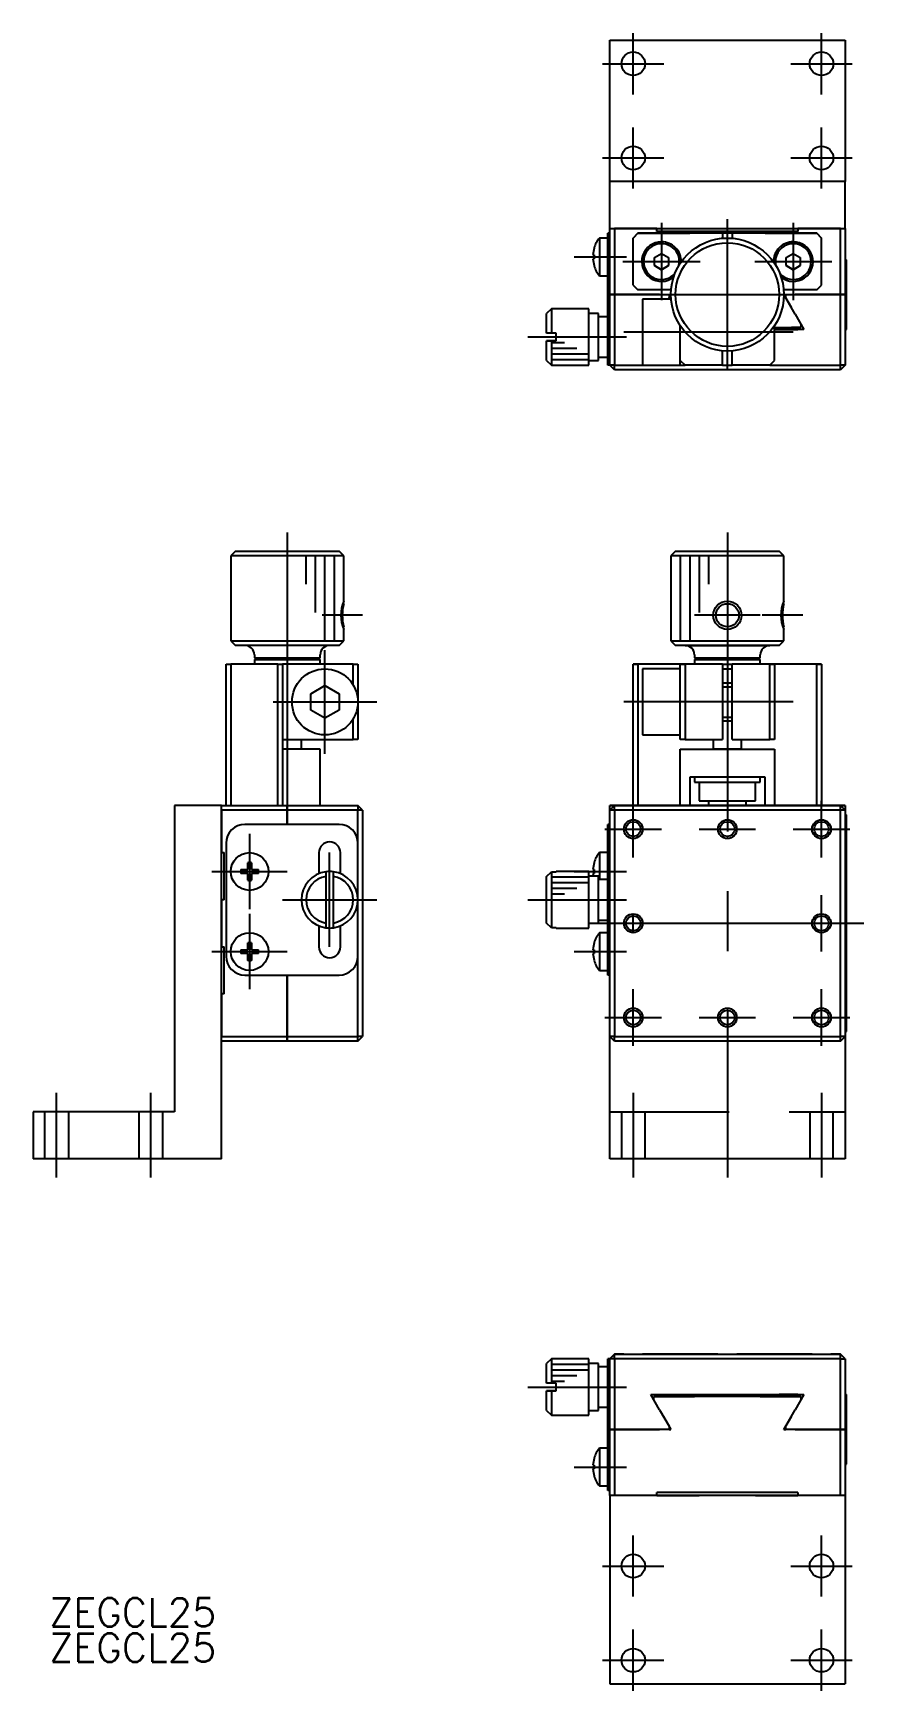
# Model space of a CAD drawing. Extents: x -74 to 135, y -81 to 94.
# Drawn here: x -73.8 to 14.5, y -81.5 to 94.5 of the extents above; entities that cross this region are included whole.
import ezdxf

# ---------------------------------------------------------------- set-up
doc = ezdxf.new("R2010")
doc.units = 0
doc.linetypes.add('CENTER', pattern=[50.8, 31.75, -6.35, 6.35, -6.35])
doc.linetypes.add('DASHED', pattern=[19.05, 12.7, -6.35])
doc.layers.get('0').update_dxf_attribs({"linetype": 'CONTINUOUS'})
doc.layers.add('CENTER', color=1, linetype='CENTER')
doc.styles.get("Standard").update_dxf_attribs({"font": 'txt.shx', "height": 3, "bigfont": 'bigfont.shx'})

# ---------------------------------------------------------------- blocks, each defined once
blk = doc.blocks.new('*U2')
at = {"color": 7, "linetype": 'CONTINUOUS'}
blk.add_text('ZEGCL25', height=3, dxfattribs=at).set_placement((-72.05, -74.64))
blk = doc.blocks.new('*U3')
at = {"color": 7, "linetype": 'CONTINUOUS'}
blk.add_text('ZEGCL25', height=3, dxfattribs=at).set_placement((-72.05, -78.39))

msp = doc.modelspace()

# ---------------------------------------------------------------- linework, layer by layer
at = {"color": 7, "linetype": 'CONTINUOUS'}
for p, q in [((-12.5, 93.75), (12.5, 93.75)), ((-12.5, 93.75), (12.5, 93.75)), ((-12.5, 78.75), (-12.5, 93.75)), ((12.5, 93.75), (12.5, 78.75)), ((12.5, 78.75), (-12.5, 78.75)), ((-12.5, 73.75), (-12.5, 78.75)), ((-11, 78.75), (-12.5, 78.75)), ((-11, 78.75), (-11.25, 78.75)), ((-11, 78.75), (-11.25, 78.75)), ((-3, 78.75), (-9, 78.75)), ((-8.75, 78.75), (-9, 78.75)), ((-8.75, 78.75), (-9, 78.75)), ((1.25, 78.75), (-1.25, 78.75)), ((0, 78.75), (-1.25, 78.75)), ((1.25, 78.75), (0, 78.75)), ((9, 78.75), (3, 78.75)), ((9, 78.75), (8.75, 78.75)), ((9, 78.75), (8.75, 78.75)), ((12.5, 78.75), (11, 78.75)), ((11.25, 78.75), (11, 78.75)), ((11.25, 78.75), (11, 78.75)), ((12.5, 73.75), (12.5, 78.75)), ((-12.7, 72.75), (-13.6, 72.75)), ((-13.6, 72.75), (-13.6, 68.75)), ((-12.7, 71.25), (-12.7, 73.25)), ((-12.5, 73.25), (-12.7, 73.25)), ((-12.5, 73.25), (-12.7, 73.25)), ((-12.5, 66.75), (-12.5, 73.75)), ((-12.5, 73.75), (-12, 73.75)), ((-12, 73.75), (-12, 66.75)), ((-12, 73.75), (-7.5, 73.75)), ((-7.5, 73.75), (-12, 73.75)), ((-10, 72.75), (-9.5, 73.25)), ((-9.5, 73.25), (-10, 72.75)), ((-10, 67.75), (-10, 72.75)), ((-9.5, 73.25), (-4, 73.25)), ((-0.5, 73.25), (-9.5, 73.25)), ((-7.5, 73.75), (7.5, 73.75)), ((-7.5, 73.45), (-7.5, 73.75)), ((7.5, 73.45), (-7.5, 73.45)), ((-7.5, 73.45), (7.5, 73.45)), ((4, 73.45), (-4, 73.45)), ((4, 73.45), (-4, 73.45)), ((4, 73.25), (-4, 73.25)), ((-0.5, 73.25), (-0.5, 72.73)), ((0.5, 73.25), (-0.5, 73.25)), ((9.5, 73.25), (0.5, 73.25)), ((0.5, 73.25), (0.5, 72.73)), ((4, 73.25), (9.5, 73.25)), ((7.5, 73.75), (12, 73.75)), ((12, 73.75), (7.5, 73.75)), ((7.5, 73.75), (7.5, 73.45)), ((9.5, 73.25), (10, 72.75)), ((10, 72.75), (9.5, 73.25)), ((10, 67.75), (10, 72.75)), ((12, 66.75), (12, 73.75)), ((12, 73.75), (12.5, 73.75)), ((12.5, 73.75), (12.5, 66.75)), ((-14.29, 70.95), (-14.16, 70.95)), ((-14.29, 70.55), (-14.16, 70.55)), ((-14.16, 70.55), (-14.29, 70.55)), ((-14.16, 71.7), (-14.16, 71.68)), ((-14.16, 70.95), (-14.16, 70.55)), ((-12.7, 61.25), (-12.7, 71.25)), ((-7.75, 70.68), (-7, 71.12)), ((-7.75, 69.82), (-7.75, 70.68)), ((-7, 71.12), (-6.25, 70.68)), ((-6.25, 70.68), (-6.25, 69.82)), ((6.25, 70.68), (7, 71.12)), ((6.25, 69.82), (6.25, 70.68)), ((7, 71.12), (7.75, 70.68)), ((7.75, 70.68), (7.75, 69.82)), ((12.5, 70.45), (12.65, 70.45)), ((12.5, 70.45), (12.65, 70.45)), ((12.65, 66.76), (12.65, 70.45)), ((-14.16, 69.82), (-14.16, 69.8)), ((-13.6, 68.75), (-12.7, 68.75)), ((-7.75, 69.82), (-7, 69.38)), ((-7, 69.38), (-7.75, 69.82)), ((-7, 69.38), (-6.25, 69.82)), ((-6.25, 69.82), (-7, 69.38)), ((6.25, 69.82), (7, 69.38)), ((7, 69.38), (6.25, 69.82)), ((7, 69.38), (7.75, 69.82)), ((7.75, 69.82), (7, 69.38)), ((-10, 67.75), (-9.5, 67.25)), ((-5.98, 67.25), (-9.5, 67.25)), ((5.81, 68.25), (5.81, 68.25)), ((9.5, 67.25), (5.98, 67.25)), ((9.5, 67.25), (10, 67.75)), ((-18.7, 65.25), (-19.2, 64.75)), ((-14.7, 65.25), (-18.7, 65.25)), ((-18.7, 65.25), (-18.7, 62.65)), ((-14.7, 62.25), (-14.7, 65.25)), ((-12.5, 59.25), (-12.5, 66.75)), ((-12.5, 66.75), (-12, 66.75)), ((-12, 66.75), (-12.5, 66.75)), ((-12, 66.75), (-12, 59.25)), ((-7.2, 66.75), (-12, 66.75)), ((-12, 66.75), (-7.2, 66.75)), ((-9, 66.25), (-9, 59.25)), ((-5.98, 66.25), (-9, 66.25)), ((-7.2, 66.75), (-6, 66.75)), ((-6, 66.75), (-6.29, 66.25)), ((-6.2, 66.75), (-6.2, 66.4)), ((-6.2, 66.4), (-6, 66.75)), ((6.8, 65.36), (6, 66.75)), ((6, 66.75), (7.2, 66.75)), ((6, 66.75), (6.2, 66.4)), ((6.2, 66.4), (6.2, 66.75)), ((7.2, 64.67), (6.2, 66.4)), ((12, 66.75), (7.2, 66.75)), ((7.2, 66.75), (12, 66.75)), ((12, 59.25), (12, 66.75)), ((12, 66.75), (12.5, 66.75)), ((12.5, 66.75), (12, 66.75)), ((12.5, 66.75), (12.5, 59.25)), ((12.5, 66.75), (12.65, 66.75)), ((12.65, 66.75), (12.65, 66.76)), ((12.65, 63.05), (12.65, 66.75)), ((-19.2, 62.65), (-19.2, 64.75)), ((-13.7, 64.75), (-14.7, 64.75)), ((-13.7, 62.25), (-13.7, 64.75)), ((-12.7, 64.4), (-13.7, 64.4)), ((-5, 59.75), (-5, 63.43)), ((5, 59.75), (5, 63.43)), ((7.2, 64.67), (8.13, 63.05)), ((7.8, 63.63), (7.8, 63.25)), ((-18.7, 62.65), (-19.2, 62.65)), ((-19.2, 59.75), (-19.2, 61.85)), ((-19.2, 61.85), (-18.7, 61.85)), ((-18.7, 61.85), (-19.2, 61.85)), ((-18.2, 62.65), (-18.7, 62.65)), ((-18.7, 61.85), (-18.7, 59.25)), ((-18.7, 61.85), (-18.2, 61.85)), ((-18.2, 61.85), (-18.7, 61.85)), ((-18.7, 61.65), (-17.3, 61.65)), ((-18.2, 61.85), (-18.2, 62.65)), ((-14.7, 59.25), (-14.7, 62.25)), ((-13.7, 59.75), (-13.7, 62.25)), ((5, 63.25), (6.8, 63.25)), ((5, 63.05), (7.5, 63.05)), ((8.13, 63.05), (5, 63.05)), ((7.5, 63.05), (5.5, 63.05)), ((5.5, 63.05), (7.5, 63.05)), ((7.8, 63.25), (6.8, 63.25)), ((12.5, 63.05), (12.65, 63.05)), ((-18.7, 61.05), (-16, 61.05)), ((-18.7, 60.45), (-14.7, 60.45)), ((-18.7, 59.85), (-14.7, 59.85)), ((-13.7, 60.1), (-12.7, 60.1)), ((-12.7, 59.25), (-12.7, 61.25)), ((-0.5, 59.25), (-0.5, 60.77)), ((0.5, 59.25), (0.5, 60.77)), ((1.5, 60.94), (1.5, 60.94)), ((-19.2, 59.75), (-18.7, 59.25)), ((-18.7, 59.25), (-14.7, 59.25)), ((-14.7, 59.75), (-13.7, 59.75)), ((-12.5, 59.25), (-12.7, 59.25)), ((-12, 58.75), (-12.5, 59.25)), ((-12, 59.25), (-12.5, 59.25)), ((-12, 59.25), (-9, 59.25)), ((-12, 58.75), (-12, 59.25)), ((12, 58.75), (-12, 58.75)), ((-9, 59.25), (-5, 59.25)), ((-5, 59.75), (-4.5, 59.25)), ((-5, 59.25), (-5, 59.75)), ((-5, 59.25), (-4.5, 59.25)), ((-0.5, 59.25), (-4.5, 59.25)), ((-0.5, 59.25), (0.5, 59.25)), ((4.5, 59.25), (0.5, 59.25)), ((4.5, 59.25), (5, 59.75)), ((4.5, 59.25), (12, 59.25)), ((12.5, 59.25), (12, 58.75)), ((12.5, 59.25), (12, 59.25)), ((12, 58.75), (12, 59.25)), ((-52.25, 39.5), (-52.75, 39)), ((-52.75, 39), (-52.75, 30)), ((-40.75, 39), (-52.75, 39)), ((-52.25, 39.5), (-41.25, 39.5)), ((-44.75, 36), (-44.75, 39)), ((-43.75, 33), (-43.75, 39)), ((-42.75, 30), (-42.75, 39)), ((-41.75, 30), (-41.75, 39)), ((-40.75, 39), (-41.25, 39.5)), ((-40.75, 34.2), (-40.75, 39)), ((-5.5, 39.5), (-6, 39)), ((6, 39), (-6, 39)), ((-6, 39), (-6, 30)), ((-5.5, 39.5), (0, 39.5)), ((-5.5, 39.5), (5.5, 39.5)), ((-5, 39), (-5, 30)), ((-4, 39), (-4, 30)), ((-3, 39), (-3, 33)), ((-2, 39), (-2, 36)), ((0, 39.5), (5.5, 39.5)), ((6, 39), (5.5, 39.5)), ((6, 34.2), (6, 39)), ((-52.75, 30), (-40.75, 30)), ((-52.75, 30), (-52.25, 29.5)), ((-41.25, 29.5), (-40.75, 30)), ((-40.75, 30), (-40.75, 31.2)), ((-6, 30), (0, 30)), ((-6, 30), (-5.5, 29.5)), ((0, 30), (6, 30)), ((5.5, 29.5), (6, 30)), ((6, 30), (6, 31.2)), ((-41.25, 29.5), (-52.25, 29.5)), ((-50.25, 28.5), (-50.25, 28.2)), ((-50.25, 28.2), (-43.25, 28.2)), ((-50.25, 28.2), (-50.05, 28)), ((-43.45, 28), (-43.25, 28.2)), ((-43.25, 28.2), (-43.25, 28.5)), ((0, 29.5), (-5.5, 29.5)), ((-4.5, 29.5), (0, 29.5)), ((-3.5, 28.5), (-3.5, 28.2)), ((-3.5, 28.2), (0, 28.2)), ((-3.5, 28.2), (-3.3, 28)), ((5.5, 29.5), (0, 29.5)), ((0, 29.5), (4.5, 29.5)), ((0, 28.2), (3.5, 28.2)), ((3.3, 28), (3.5, 28.2)), ((3.5, 28.2), (3.5, 28.5)), ((-53.25, 12.5), (-53.25, 27.5)), ((-53.25, 27.5), (-52.75, 27.5)), ((-47.75, 27.5), (-52.75, 27.5)), ((-52.75, 27.5), (-52.75, 12.5)), ((-50.25, 28), (-43.25, 28)), ((-50.25, 28), (-50.25, 27.5)), ((-47.75, 12.5), (-47.75, 27.5)), ((-47.75, 27.5), (-47.25, 27.5)), ((-47.25, 27.5), (-47.25, 12.5)), ((-39.75, 27.5), (-47.25, 27.5)), ((-43.25, 27.5), (-43.25, 28)), ((-39.75, 25.3), (-39.75, 27.5)), ((-39.75, 27.5), (-39.25, 27.5)), ((-39.25, 27.5), (-39.25, 23.5)), ((-10, 12.5), (-10, 27.5)), ((-9.5, 27.5), (-10, 27.5)), ((-10, 27.5), (-9.5, 27.5)), ((-5, 27.5), (-9.5, 27.5)), ((-5, 27.5), (-9.5, 27.5)), ((-9.5, 27.5), (-9.5, 12.5)), ((-5, 27.5), (-9.1, 27.5)), ((-7, 27.5), (-9.1, 27.5)), ((-5, 27), (-9, 27)), ((-9, 27), (-9, 23.5)), ((-5, 27.5), (-7, 27.5)), ((-5, 25.3), (-5, 27.5)), ((-4.9, 27.5), (-5, 27.5)), ((-3.5, 27.5), (-5, 27.5)), ((-4.9, 27.5), (-5, 27.5)), ((-5, 27.5), (-4.5, 27.5)), ((-4.5, 27.5), (-4.5, 19.5)), ((-0.5, 27.5), (-4.5, 27.5)), ((-3.5, 28), (-3.5, 27.5)), ((-3.5, 28), (-3.24, 28)), ((-3.5, 28), (-3.3, 28)), ((-3.24, 28), (-0.1, 28)), ((-0.5, 27.5), (-0.5, 19.5)), ((-0.5, 27.5), (0.5, 27.5)), ((-0.5, 27), (0.5, 27)), ((-0.1, 28), (0.1, 28)), ((0.1, 28), (3.24, 28)), ((0.5, 19.5), (0.5, 27.5)), ((4.5, 27.5), (0.5, 27.5)), ((3.24, 28), (3.5, 28)), ((3.3, 28), (3.5, 28)), ((3.5, 27.5), (3.5, 28)), ((5, 27.5), (3.5, 27.5)), ((4.5, 19.5), (4.5, 27.5)), ((4.5, 27.5), (5, 27.5)), ((5, 27.5), (4.9, 27.5)), ((5, 27.5), (4.9, 27.5)), ((5, 27.5), (5, 19.5)), ((9.1, 27.5), (5, 27.5)), ((7, 27.5), (5, 27.5)), ((9.5, 27.5), (5, 27.5)), ((9.5, 27.5), (5, 27.5)), ((9.1, 27.5), (7, 27.5)), ((9.5, 12.5), (9.5, 27.5)), ((9.5, 27.5), (10, 27.5)), ((10, 27.5), (9.5, 27.5)), ((10, 27.5), (10, 12.5)), ((-44.25, 24.37), (-42.75, 25.23)), ((-42.75, 25.23), (-41.25, 24.37)), ((-5, 23.5), (-5, 25.3)), ((0.5, 25.5), (-0.5, 25.5)), ((-44.25, 22.63), (-44.25, 24.37)), ((-41.25, 24.37), (-41.25, 22.63)), ((-39.25, 23.5), (-39.25, 19.5)), ((-9, 23.5), (-9, 20)), ((-5, 21.7), (-5, 23.5)), ((-42.75, 21.77), (-44.25, 22.63)), ((-41.25, 22.63), (-42.75, 21.77)), ((-39.75, 19.5), (-39.75, 21.7)), ((-5, 19.5), (-5, 21.7)), ((-0.5, 21.5), (0.5, 21.5)), ((-47.25, 19.5), (-39.75, 19.5)), ((-45.25, 18.5), (-45.25, 19.5)), ((-39.25, 19.5), (-39.75, 19.5)), ((-9, 20), (-5, 20)), ((-4.5, 19.5), (-5, 19.5)), ((-4.5, 19.5), (-0.5, 19.5)), ((-1.5, 19.5), (-1.5, 18.5)), ((0.5, 19.5), (4.5, 19.5)), ((1.5, 18.5), (1.5, 19.5)), ((5, 19.5), (4.5, 19.5)), ((-43.25, 18.5), (-47.25, 18.5)), ((-43.25, 12.5), (-43.25, 18.5)), ((-5, 18.5), (5, 18.5)), ((-5, 12.5), (-5, 18.5)), ((-5, 18.5), (-1.5, 18.5)), ((1.5, 18.5), (-1.5, 18.5)), ((1.5, 18.5), (5, 18.5)), ((5, 18.5), (5, 12.5)), ((-4, 15.5), (-4, 12.5)), ((0, 15.5), (-4, 15.5)), ((-3.5, 15.5), (-3.5, 15)), ((-3.5, 15), (3.5, 15)), ((-3, 15), (-3, 13)), ((4, 15.5), (0, 15.5)), ((3, 13), (3, 15)), ((3.5, 15), (3.5, 15.5)), ((4, 12.5), (4, 15.5)), ((-53.75, 12.5), (-58.75, 12.5)), ((-58.75, 12.5), (-58.75, 11)), ((-53.75, 12.5), (-49.25, 12.5)), ((-53.75, 12), (-53.75, 12.5)), ((-49.25, 12.5), (-46.75, 12.5)), ((-46.75, 12.5), (-39.25, 12.5)), ((-46.75, 12), (-46.75, 12.5)), ((-46.75, 12.5), (-46.75, 12)), ((-38.75, 12), (-39.25, 12.5)), ((-39.25, 12.5), (-39.25, 12)), ((-12.5, 12), (-12.5, 12.5)), ((-12, 12.5), (-12.5, 12.5)), ((-12.5, 12.5), (-12, 12.5)), ((-12, 12.5), (-12.5, 12)), ((-12.5, 12), (-12, 12.5)), ((-12, 12.5), (12, 12.5)), ((-7.2, 12.5), (-12, 12.5)), ((-12, 12), (-12, 12.5)), ((8.13, 12.5), (-8.13, 12.5)), ((-8.13, 12.5), (-7.2, 12.5)), ((-3, 13), (3, 13)), ((-2, 13), (-2, 12.5)), ((2, 12.5), (2, 13)), ((12, 12.5), (7.2, 12.5)), ((7.2, 12.5), (8.13, 12.5)), ((12.5, 12.5), (12, 12.5)), ((12, 12.5), (12.5, 12.5)), ((12.5, 12), (12, 12.5)), ((12, 12.5), (12.5, 12)), ((12, 12), (12, 12.5)), ((12.5, 12.5), (12.5, 12)), ((-58.75, 11), (-58.75, -9)), ((-46.75, 12), (-53.75, 12)), ((-53.75, 12), (-53.75, 9)), ((-53.75, 9), (-53.75, 12)), ((-39.25, 12), (-46.75, 12)), ((-46.75, 12), (-46.75, 10.5)), ((-46.75, 10.5), (-46.75, 12)), ((-39.25, 8.5), (-39.25, 12)), ((-38.75, 12), (-39.25, 12)), ((-38.75, 12), (-38.75, 9)), ((-12.5, 8.5), (-12.5, 12)), ((-12, 12), (-12.5, 12)), ((-12, 12), (-12, -12)), ((12, 12), (-12, 12)), ((12, -12), (12, 12)), ((12.5, 12), (12, 12)), ((12.5, 12), (12.5, -12)), ((12.5, 11.5), (12.65, 11.5)), ((12.5, 11.5), (12.65, 11.5)), ((12.65, -11.5), (12.65, 11.5)), ((-53.75, 9), (-53.75, 7.5)), ((-53.75, 7.5), (-53.75, 9)), ((-41.25, 10.5), (-51.25, 10.5)), ((-38.75, 9), (-38.75, -1)), ((-12.7, 8.5), (-12.7, 10.5)), ((-12.5, 10.5), (-12.7, 10.5)), ((-12.5, 10.5), (-12.7, 10.5)), ((-53.75, 2.5), (-53.75, 7.5)), ((-53.75, 7.5), (-53.45, 7.5)), ((-53.45, 2.5), (-53.45, 7.5)), ((-53.25, 8.5), (-53.25, -3.5)), ((-43.4, 7.5), (-43.4, 5.27)), ((-41.1, 5.27), (-41.1, 7.5)), ((-39.25, -12), (-39.25, 8.5)), ((-13.6, 7.5), (-13.6, 4.65)), ((-12.7, 7.5), (-13.6, 7.5)), ((-12.7, -3.5), (-12.7, 8.5)), ((-12.5, -3.5), (-12.5, 8.5)), ((-12.5, -3.5), (-12.5, 8.5)), ((-51.68, 5.7), (-50.95, 5.7)), ((-50.95, 5.3), (-51.68, 5.3)), ((-50.95, 5.7), (-50.95, 6.43)), ((-50.95, 4.57), (-50.95, 5.3)), ((-50.55, 6.43), (-50.55, 5.7)), ((-50.55, 5.7), (-49.82, 5.7)), ((-49.82, 5.3), (-50.55, 5.3)), ((-50.55, 5.3), (-50.55, 4.57)), ((-42.65, 5.47), (-42.65, 4.97)), ((-41.85, 4.97), (-41.85, 5.47)), ((-19.2, 4.97), (-18.7, 5.47)), ((-18.7, 5.47), (-18.7, -0.47)), ((-18.7, 5.47), (-18.2, 5.47)), ((-14.7, 5.5), (-18.2, 5.5)), ((-18.2, 5.47), (-18.2, 5.5)), ((-14.7, -0.5), (-14.7, 5.5)), ((-14.29, 5.7), (-14.16, 5.7)), ((-14.16, 5.3), (-14.29, 5.3)), ((-14.29, 5.3), (-14.16, 5.3)), ((-14.16, 6.45), (-14.16, 6.43)), ((-14.16, 5.7), (-14.16, 5.3)), ((-42.65, 4.97), (-42.65, 0.03)), ((-41.85, 0.03), (-41.85, 4.97)), ((-19.2, 0.03), (-19.2, 4.97)), ((-14.7, 4.9), (-18.7, 4.9)), ((-14.7, 4.3), (-18.7, 4.3)), ((-16, 3.7), (-18.7, 3.7)), ((-13.7, 5), (-14.7, 5)), ((-13.7, 0), (-13.7, 5)), ((-12.7, 4.65), (-13.7, 4.65)), ((-53.75, 2.5), (-53.75, -2.5)), ((-53.75, -2.5), (-53.75, 2.5)), ((-53.45, 2.5), (-53.75, 2.5)), ((-17.3, 3.1), (-18.7, 3.1)), ((-42.65, 0.03), (-42.65, -0.47)), ((-41.85, -0.47), (-41.85, 0.03)), ((-18.7, -0.47), (-19.2, 0.03)), ((-14.7, 0), (-13.7, 0)), ((-13.7, 0.35), (-12.7, 0.35)), ((-43.4, -0.27), (-43.4, -2.5)), ((-41.1, -2.5), (-41.1, -0.27)), ((-38.75, -1), (-38.75, -11)), ((-18.2, -0.47), (-18.7, -0.47)), ((-18.2, -0.5), (-18.2, -0.47)), ((-18.2, -0.5), (-14.7, -0.5)), ((-12.7, -1), (-13.6, -1)), ((-13.6, -1), (-13.6, -5)), ((-53.75, -7.5), (-53.75, -2.5)), ((-53.75, -2.5), (-53.45, -2.5)), ((-53.45, -7.5), (-53.45, -2.5)), ((-51.68, -2.8), (-50.95, -2.8)), ((-50.95, -3.2), (-51.68, -3.2)), ((-50.95, -2.8), (-50.95, -2.07)), ((-50.95, -3.93), (-50.95, -3.2)), ((-50.55, -2.07), (-50.55, -2.8)), ((-50.55, -2.8), (-49.82, -2.8)), ((-50.55, -3.2), (-50.55, -3.93)), ((-49.82, -3.2), (-50.55, -3.2)), ((-14.29, -2.8), (-14.16, -2.8)), ((-14.16, -3.2), (-14.29, -3.2)), ((-14.29, -3.2), (-14.16, -3.2)), ((-14.16, -2.05), (-14.16, -2.07)), ((-14.16, -2.8), (-14.16, -3.2)), ((-12.7, -5.5), (-12.7, -3.5)), ((-12.5, -12), (-12.5, -3.5)), ((-14.16, -3.93), (-14.16, -3.95)), ((-13.6, -5), (-12.7, -5)), ((-51.25, -5.5), (-41.25, -5.5)), ((-46.75, -5.5), (-46.75, -12)), ((-46.75, -12), (-46.75, -5.5)), ((-12.5, -5.5), (-12.7, -5.5)), ((-53.75, -7.5), (-53.75, -11)), ((-53.75, -11), (-53.75, -7.5)), ((-53.45, -7.5), (-53.75, -7.5)), ((-58.75, -9), (-58.75, -20)), ((-53.75, -11), (-53.75, -12)), ((-53.75, -12), (-53.75, -11)), ((-53.75, -25), (-53.75, -12)), ((-53.75, -12), (-46.75, -12)), ((-46.75, -12), (-39.25, -12)), ((-46.75, -12), (-46.75, -12.5)), ((-46.75, -12.5), (-46.75, -12)), ((-39.25, -12.5), (-38.75, -12)), ((-39.25, -12.5), (-39.25, -12)), ((-38.75, -12), (-39.25, -12)), ((-38.75, -11), (-38.75, -12)), ((-12.5, -25), (-12.5, -12)), ((-12, -12.5), (-12.5, -12)), ((-12, -12), (-12.5, -12)), ((-12, -12), (12, -12)), ((-12, -12.5), (-12, -12)), ((12, -12.5), (12.5, -12)), ((12.5, -12), (12, -12)), ((12, -12.5), (12, -12)), ((12.5, -11.5), (12.65, -11.5)), ((12.5, -12), (12.5, -25)), ((-46.75, -12.5), (-53.75, -12.5)), ((-39.25, -12.5), (-46.75, -12.5)), ((12, -12.5), (-12, -12.5)), ((-58.75, -20), (-73.75, -20)), ((-73.75, -20), (-73.75, -25)), ((-53.75, -25), (-73.75, -25)), ((12.5, -25), (-12.5, -25)), ((-12, -45.73), (-12.5, -46.23)), ((-12, -45.73), (-12.5, -46.23)), ((-12, -45.73), (12, -45.73)), ((-11, -45.73), (-12, -45.73)), ((-12, -46.23), (-12, -45.73)), ((-1, -45.73), (-9, -45.73)), ((-1, -45.73), (-2.5, -45.73)), ((-1, -45.73), (-2.5, -45.73)), ((9, -45.73), (1, -45.73)), ((2.5, -45.73), (1, -45.73)), ((2.5, -45.73), (1, -45.73)), ((12, -45.73), (11, -45.73)), ((12.5, -46.23), (12, -45.73)), ((12.5, -46.23), (12, -45.73)), ((12, -46.23), (12, -45.73)), ((-18.7, -46.23), (-19.2, -46.73)), ((-19.2, -48.83), (-19.2, -46.73)), ((-18.7, -46.23), (-18.7, -48.83)), ((-14.7, -46.23), (-18.7, -46.23)), ((-14.7, -46.83), (-18.7, -46.83)), ((-14.7, -47.43), (-18.7, -47.43)), ((-14.7, -52.23), (-14.7, -46.23)), ((-13.7, -46.73), (-14.7, -46.73)), ((-13.7, -51.73), (-13.7, -46.73)), ((-12.7, -47.08), (-13.7, -47.08)), ((-12.7, -48.23), (-12.7, -46.23)), ((-12.5, -46.23), (-12.7, -46.23)), ((-12.5, -46.23), (-12.7, -46.23)), ((-12.5, -53.73), (-12.5, -46.23)), ((-12, -46.23), (-12.5, -46.23)), ((-12, -46.23), (-12, -53.73)), ((12, -46.23), (-12, -46.23)), ((12, -53.73), (12, -46.23)), ((12, -46.23), (12.5, -46.23)), ((12.5, -46.23), (12.5, -53.73)), ((-18.7, -48.83), (-19.2, -48.83)), ((-16, -48.03), (-18.7, -48.03)), ((-17.3, -48.63), (-18.7, -48.63)), ((-18.2, -48.83), (-18.7, -48.83)), ((-18.2, -49.63), (-18.2, -48.83)), ((-12.7, -58.23), (-12.7, -48.23)), ((-19.2, -51.73), (-19.2, -49.63)), ((-18.7, -49.63), (-19.2, -49.63)), ((-19.2, -49.63), (-18.7, -49.63)), ((-18.7, -49.63), (-18.7, -52.23)), ((-18.7, -49.63), (-18.2, -49.63)), ((-18.2, -49.63), (-18.7, -49.63)), ((-8.13, -50.03), (8.13, -50.03)), ((-7.2, -51.65), (-8.13, -50.03)), ((-8.02, -50.23), (-7.8, -50.61)), ((-7.8, -50.23), (-6.8, -50.23)), ((-7.8, -50.23), (-6.8, -50.23)), ((-7.8, -50.61), (-7.8, -50.23)), ((-6.8, -50.23), (-5, -50.23)), ((6.8, -50.23), (-6.8, -50.23)), ((-5, -50.23), (-5, -50.03)), ((-5, -50.23), (-4, -50.23)), ((4, -50.23), (-4, -50.23)), ((-3.5, -50.23), (-4, -50.23)), ((-4, -50.23), (-3.5, -50.23)), ((-3.5, -50.03), (-3.5, -50.23)), ((3.5, -50.23), (3.5, -50.03)), ((4, -50.23), (3.5, -50.23)), ((3.5, -50.23), (4, -50.23)), ((4, -50.23), (5, -50.23)), ((5, -50.23), (5, -50.03)), ((5, -50.23), (6.8, -50.23)), ((7.5, -50.03), (5.5, -50.03)), ((6.8, -50.23), (7.8, -50.23)), ((6.8, -50.23), (7.8, -50.23)), ((8.13, -50.03), (7.2, -51.65)), ((7.8, -50.61), (8.02, -50.23)), ((7.8, -50.23), (7.8, -50.61)), ((12.5, -50.03), (12.65, -50.03)), ((12.5, -50.03), (12.65, -50.03)), ((12.65, -53.73), (12.65, -50.03)), ((-19.2, -51.73), (-18.7, -52.23)), ((-18.7, -52.23), (-14.7, -52.23)), ((-14.7, -51.73), (-13.7, -51.73)), ((-13.7, -51.38), (-12.7, -51.38)), ((-7.2, -51.65), (-6.2, -53.38)), ((-6.8, -52.34), (-6, -53.73)), ((6, -53.73), (6.8, -52.34)), ((6.2, -53.38), (7.2, -51.65)), ((-12.5, -60.73), (-12.5, -53.73)), ((-12, -53.73), (-12.5, -53.73)), ((-12.5, -53.73), (-12, -53.73)), ((-12, -53.73), (-12, -60.73)), ((-12, -53.73), (-7.2, -53.73)), ((-7.2, -53.73), (-12, -53.73)), ((-6, -53.73), (-7.2, -53.73)), ((-6.2, -53.38), (-6.2, -53.73)), ((-6.2, -53.73), (-6, -53.73)), ((7.2, -53.73), (6, -53.73)), ((6, -53.73), (6.2, -53.73)), ((6.2, -53.73), (6.2, -53.38)), ((7.2, -53.73), (12, -53.73)), ((12, -53.73), (7.2, -53.73)), ((12, -60.73), (12, -53.73)), ((12.5, -53.73), (12, -53.73)), ((12, -53.73), (12.5, -53.73)), ((12.5, -53.73), (12.5, -60.73)), ((12.5, -53.73), (12.65, -53.73)), ((12.65, -57.43), (12.65, -53.73)), ((-12.7, -55.73), (-13.6, -55.73)), ((-13.6, -55.73), (-13.6, -59.73)), ((-14.29, -57.53), (-14.16, -57.53)), ((-14.16, -57.93), (-14.29, -57.93)), ((-14.29, -57.93), (-14.16, -57.93)), ((-14.16, -56.78), (-14.16, -56.8)), ((-14.16, -57.53), (-14.16, -57.93)), ((12.5, -57.43), (12.65, -57.43)), ((-14.16, -58.66), (-14.16, -58.68)), ((-13.6, -59.73), (-12.7, -59.73)), ((-12.7, -60.23), (-12.7, -58.23)), ((-12.5, -60.23), (-12.7, -60.23)), ((12.5, -60.73), (-12.5, -60.73)), ((-12.5, -60.73), (-12.5, -80.73)), ((7.5, -60.43), (-7.5, -60.43)), ((-7.5, -60.73), (-7.5, -60.43)), ((-7.5, -60.73), (-3, -60.73)), ((1.25, -60.73), (-1.25, -60.73)), ((0, -60.73), (-1.25, -60.73)), ((1.25, -60.73), (0, -60.73)), ((3, -60.73), (7.5, -60.73)), ((7.5, -60.43), (7.5, -60.73)), ((12.5, -60.73), (12.5, -80.73)), ((-12.5, -80.73), (12.5, -80.73))]:
    msp.add_line(p, q, dxfattribs=at)
at = {"color": 3, "linetype": 'CONTINUOUS'}
for p, q in [((-0.5, 25.12), (0.5, 25.12)), ((-0.5, 21.88), (0.5, 21.88))]:
    msp.add_line(p, q, dxfattribs=at)
at = {"color": 3, "linetype": 'DASHED'}
for p, q in [((-72.5, -25), (-72.5, -20)), ((-70, -20), (-70, -25)), ((-62.5, -25), (-62.5, -20)), ((-60, -20), (-60, -25)), ((-12.5, -20), (12.5, -20)), ((-11.25, -20), (-11.25, -25)), ((-8.75, -25), (-8.75, -20)), ((8.75, -20), (8.75, -25)), ((11.25, -25), (11.25, -20))]:
    msp.add_line(p, q, dxfattribs=at)
at = {"color": 7, "linetype": 'CONTINUOUS'}
for centre, radius in [((-10, 91.25), 1.25), ((10, 91.25), 1.25), ((-10, 81.25), 1.25), ((10, 81.25), 1.25), ((0, 66.75), 6), ((0, 66.75), 5.5), ((0, 32.7), 1.23), ((-42.75, 23.5), 3.5), ((-10, 10), 0.783), ((0, 10), 0.783), ((10, 10), 0.783), ((-50.75, 5.5), 2), ((-10, 0), 0.783), ((10, 0), 0.783), ((-50.75, -3), 2), ((-10, -10), 0.783), ((0, -10), 0.783), ((10, -10), 0.783), ((-10, -68.23), 1.25), ((10, -68.23), 1.25), ((-10, -78.23), 1.25), ((10, -78.23), 1.25)]:
    msp.add_circle(centre, radius, dxfattribs=at)
at = {"color": 3, "linetype": 'CONTINUOUS'}
for centre, radius in [((0, 32.7), 1.5), ((-10, 10), 1), ((0, 10), 1), ((10, 10), 1), ((-10, 0), 1), ((10, 0), 1), ((-10, -10), 1), ((0, -10), 1), ((10, -10), 1)]:
    msp.add_circle(centre, radius, dxfattribs=at)
at = {"color": 7, "linetype": 'CONTINUOUS'}
for centre, radius, start, end in [((-11.1, 70.75), 3.2, 141.3178, 162.73), ((-7, 70.25), 2.1, 90, 307.9019), ((-7, 70.25), 2.1, 358.968, 90), ((7, 70.25), 2.1, 90, 181.032), ((7, 70.25), 2.1, 232.0981, 90), ((-11.1, 70.75), 3.19, 163.0947, 176.4096), ((-11.1, 70.75), 3.19, 183.5904, 196.9053), ((-7, 70.25), 1.9, 347.4055, 180), ((7, 70.25), 1.9, 220.5356, 180), ((-11.1, 70.75), 3.2, 197.27, 218.6822), ((-7, 70.25), 1.9, 180, 319.4644), ((7, 70.25), 1.9, 180, 192.5945), ((-36.15, 32.7), 4.76, 165.0433, 194.9567), ((10.6, 32.7), 4.76, 165.0433, 194.9567), ((-51.25, 28.5), 1, 0, 90), ((-42.25, 28.5), 1, 90, 180), ((-4.5, 28.5), 1, 0, 90), ((4.5, 28.5), 1, 90, 180), ((-51.25, 8.5), 2, 90, 180), ((-41.25, 8.5), 2, 0, 90), ((-42.25, 7.5), 1.15, 0, 180), ((-11.1, 5.5), 3.2, 141.3178, 162.73), ((-50.75, 5.5), 0.95, 167.8468, 192.1532), ((-50.75, 5.5), 0.435, 152.6335, 207.3665), ((-50.75, 5.5), 0.95, 77.8468, 102.1532), ((-50.75, 5.5), 0.435, 62.6335, 117.3665), ((-50.75, 5.5), 0.435, 332.6335, 27.3665), ((-50.75, 5.5), 0.95, 347.8468, 12.1532), ((-42.25, 2.5), 3, 97.6623, 262.3377), ((-42.25, 2.5), 3, 82.3377, 97.6623), ((-42.25, 2.5), 3, 277.6623, 82.3377), ((-11.1, 5.5), 3.19, 163.0947, 176.4096), ((-11.1, 5.5), 3.19, 183.5904, 189.0071), ((-50.75, 5.5), 0.435, 242.6335, 297.3665), ((-50.75, 5.5), 0.95, 257.8468, 282.1532), ((-42.25, 2.5), 2.5, 99.2069, 260.7931), ((-42.25, 2.5), 2.5, 279.2069, 80.7931), ((-42.25, 2.5), 3, 262.3377, 277.6623), ((-11.1, -3), 3.2, 141.3178, 162.73), ((-51.25, -3.5), 2, 180, 270), ((-50.75, -3), 0.95, 167.8468, 192.1532), ((-50.75, -3), 0.435, 152.6335, 207.3665), ((-50.75, -3), 0.95, 77.8468, 102.1532), ((-50.75, -3), 0.435, 62.6335, 117.3665), ((-50.75, -3), 0.435, 242.6335, 297.3665), ((-50.75, -3), 0.435, 332.6335, 27.3665), ((-50.75, -3), 0.95, 347.8468, 12.1532), ((-42.25, -2.5), 1.15, 180, 0), ((-41.25, -3.5), 2, 270, 0), ((-11.1, -3), 3.19, 163.0947, 176.4096), ((-11.1, -3), 3.19, 183.5904, 196.9053), ((-50.75, -3), 0.95, 257.8468, 282.1532), ((-11.1, -3), 3.2, 197.27, 218.6822), ((-11.1, -57.73), 3.2, 141.3178, 162.73), ((-11.1, -57.73), 3.19, 163.0947, 176.4096), ((-11.1, -57.73), 3.19, 183.5904, 196.9053), ((-11.1, -57.73), 3.2, 197.27, 218.6822)]:
    msp.add_arc(centre, radius, start, end, dxfattribs=at)
at = {"color": 3, "linetype": 'CONTINUOUS'}
for centre in [(-37.24, 32.7), (9.51, 32.7)]:
    msp.add_arc(centre, 3.82, 156.8545, 203.1455, dxfattribs=at)
at = {"layer": 'CENTER', "color": 1, "linetype": 'CENTER'}
for p, q in [((-10, 88), (-10, 94.5)), ((10, 88), (10, 94.5)), ((-13.25, 91.25), (-6.75, 91.25)), ((6.75, 91.25), (13.25, 91.25)), ((-10, 78), (-10, 84.5)), ((10, 78), (10, 84.5)), ((-13.25, 81.25), (-6.75, 81.25)), ((6.75, 81.25), (13.25, 81.25)), ((-7, 74.35), (-7, 66.15)), ((0, 58.75), (0, 74.75)), ((7, 74.35), (7, 66.15)), ((-16.29, 70.75), (-10.7, 70.75)), ((-11.1, 70.25), (-2.9, 70.25)), ((2.9, 70.25), (11.1, 70.25)), ((-8, 66.75), (8, 66.75)), ((-21.2, 62.25), (-10.7, 62.25)), ((7, 62.75), (-11, 62.75)), ((-46.75, 41.5), (-46.75, 10.5)), ((0, 41.5), (0, -27)), ((-38.75, 32.7), (-43.06, 32.7)), ((3.5, 32.7), (-3.5, 32.7)), ((8, 32.7), (3.69, 32.7)), ((-42.75, 18), (-42.75, 29)), ((-48.25, 23.5), (-37.25, 23.5)), ((7, 23.5), (-11, 23.5)), ((-10, 7), (-10, 13)), ((10, 7), (10, 13)), ((-50.75, 9.5), (-50.75, 1.5)), ((-13, 10), (-7, 10)), ((-3, 10), (3, 10)), ((7, 10), (13, 10)), ((-42.25, -2.5), (-42.25, 7.5)), ((-54.75, 5.5), (-46.75, 5.5)), ((-16.29, 5.5), (-10.7, 5.5)), ((-47.25, 2.5), (-37.25, 2.5)), ((-21.2, 2.5), (-10.7, 2.5)), ((10, -3), (10, 3)), ((-50.75, 1), (-50.75, -7)), ((-14.5, 0), (14.5, 0)), ((-10, -1), (-10, 1)), ((-54.75, -3), (-46.75, -3)), ((-16.29, -3), (-10.7, -3)), ((-10, -13), (-10, -7)), ((10, -13), (10, -7)), ((-13, -10), (-7, -10)), ((-3, -10), (3, -10)), ((7, -10), (13, -10)), ((-71.25, -27), (-71.25, -18)), ((-61.25, -27), (-61.25, -18)), ((-10, -18), (-10, -27)), ((10, -18), (10, -27)), ((-21.2, -49.23), (-10.7, -49.23)), ((-16.29, -57.73), (-10.7, -57.73)), ((-10, -71.48), (-10, -64.98)), ((10, -71.48), (10, -64.98)), ((-13.25, -68.23), (-6.75, -68.23)), ((6.75, -68.23), (13.25, -68.23)), ((-10, -81.48), (-10, -74.98)), ((10, -81.48), (10, -74.98)), ((-13.25, -78.23), (-6.75, -78.23)), ((6.75, -78.23), (13.25, -78.23))]:
    msp.add_line(p, q, dxfattribs=at)

# ---------------------------------------------------------------- block references
at = {"color": 7, "linetype": 'CONTINUOUS'}
for name in ['*U2', '*U3']:
    msp.add_blockref(name, (0, 0), dxfattribs=at)

doc.saveas('drawing.dxf')
